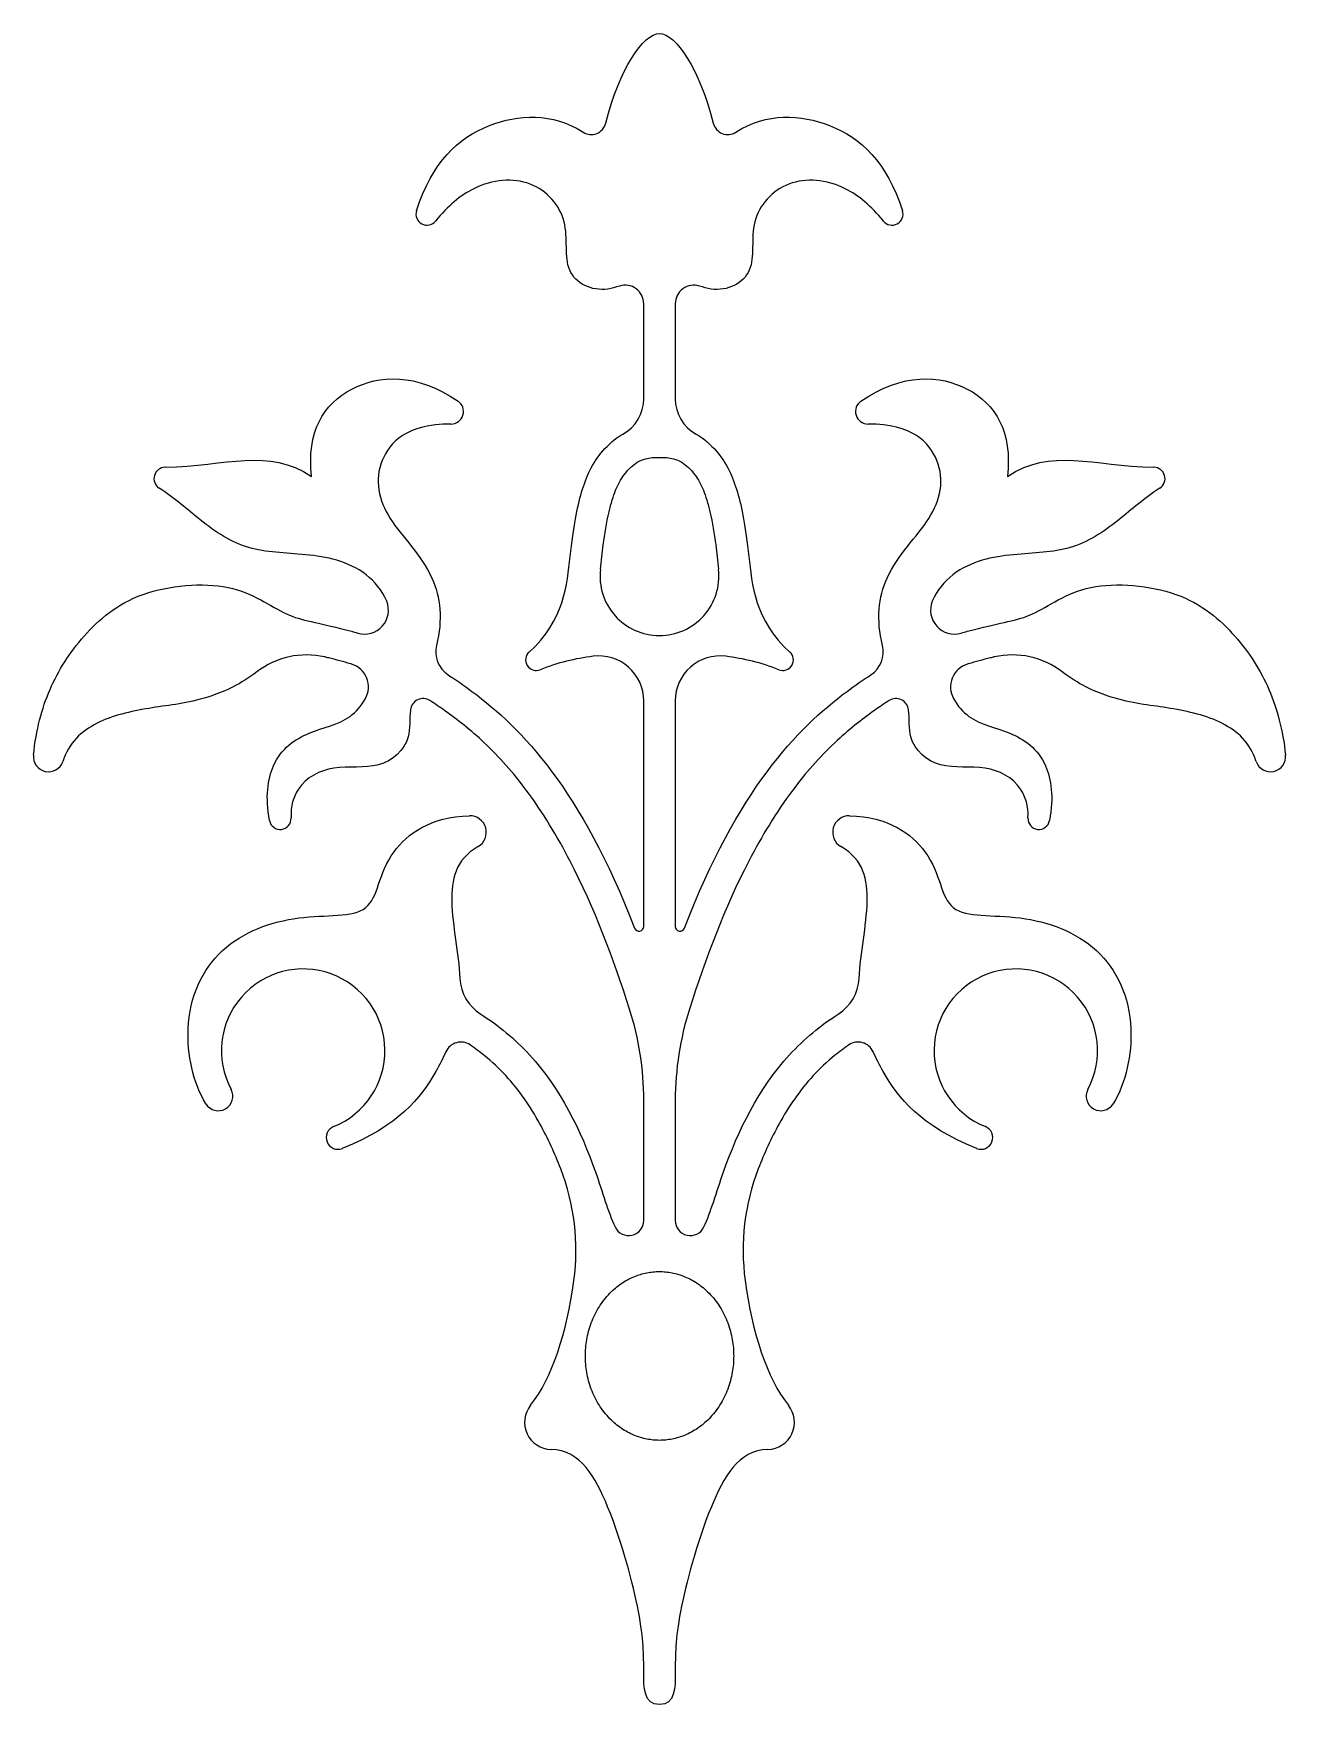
# Model space of a CAD drawing. Extents: x -103 to 101, y -110 to 99.
# Drawn here: x 86.58 to 101.07, y 79.24 to 98.58 of the extents above; entities that cross this region are included whole.
import ezdxf

# ---------------------------------------------------------------- set-up
doc = ezdxf.new("R2010")
doc.units = 0
doc.header["$MEASUREMENT"] = 0
doc.layers.add('LAYER_03', color=5, linetype='CONTINUOUS')

msp = doc.modelspace()

# ---------------------------------------------------------------- linework, layer by layer
at = {"layer": 'LAYER_03'}
for p, q in [((93.644, 94.353), (93.644, 95.45)), ((94.009, 95.45), (94.009, 94.353)), ((93.644, 88.247), (93.644, 90.857)), ((94.009, 90.857), (94.009, 88.247)), ((93.644, 84.844), (93.644, 86.236)), ((94.009, 86.236), (94.009, 84.844))]:
    msp.add_line(p, q, dxfattribs=at)
for centre, radius, start, end in [((93.036, 97.583), 0.174, 237.4076, 346.2046), ((94.617, 97.583), 0.174, 193.7954, 302.5924), ((91.135, 96.488), 0.128, 161.9191, 321.1984), ((96.517, 96.488), 0.128, 218.8016, 18.0809), ((93.428, 95.45), 0.216, 359.9999, 107.1935), ((94.225, 95.45), 0.216, 72.8065, 180.0001), ((91.412, 94.205), 0.146, 270, 55.6479), ((93.174, 94.353), 0.47, 299.0761, 0.0001), ((94.479, 94.353), 0.47, 179.9999, 240.9239), ((96.241, 94.205), 0.146, 124.3521, 270), ((88.106, 93.428), 0.131, 91.2466, 236.9949), ((99.547, 93.428), 0.131, 303.0051, 88.7534), ((93.826, 92.3), 0.688, 173.459, 270), ((93.826, 92.3), 0.688, 270, 6.541), ((90.413, 91.906), 0.276, 253.5902, 21.8781), ((97.24, 91.906), 0.276, 158.1219, 286.4098), ((91.549, 91.422), 0.313, 165.7622, 237.1844), ((96.104, 91.422), 0.313, 302.8156, 14.2378), ((89.741, 90.442), 0.946, 77.137, 127.4439), ((90.182, 91.018), 0.276, 330.7606, 72.9826), ((92.4, 91.331), 0.123, 131.671, 292.2571), ((93.124, 90.857), 0.52, 360, 97.3133), ((94.528, 90.857), 0.52, 82.6867, 180), ((95.253, 91.331), 0.123, 247.7429, 48.329), ((97.471, 91.018), 0.276, 107.0174, 209.2394), ((97.912, 90.442), 0.946, 52.5561, 102.863), ((91.09, 90.736), 0.147, 57.3777, 173.5001), ((96.563, 90.736), 0.147, 6.4999, 122.6223), ((86.754, 90.211), 0.175, 173.9702, 341.5462), ((100.899, 90.211), 0.175, 198.4538, 6.0298), ((91.631, 89.336), 0.191, 300.2313, 91.3664), ((96.022, 89.336), 0.191, 88.6336, 239.7687), ((89.436, 89.495), 0.126, 190.2461, 3.1816), ((98.217, 89.495), 0.126, 176.8184, 349.7539), ((93.589, 88.247), 0.0548, 201.1808, 0), ((94.064, 88.247), 0.0548, 180, 338.8192), ((89.702, 86.809), 0.946, 291.8225, 208.2199), ((92.036, 87.672), 0.521, 182.9172, 237.6415), ((95.617, 87.672), 0.521, 302.3585, 357.0828), ((97.951, 86.809), 0.946, 331.7801, 248.1775), ((90.182, 86.236), 3.462, 360, 17.7135), ((97.471, 86.236), 3.462, 162.2865, 180), ((91.527, 86.72), 0.189, 55.6183, 155.9042), ((96.126, 86.72), 0.189, 24.0958, 124.3817), ((88.72, 86.282), 0.168, 211.2807, 28.22), ((98.933, 86.282), 0.168, 151.78, 328.7193), ((90.105, 85.804), 0.136, 111.8225, 291.8225), ((97.548, 85.804), 0.136, 248.1775, 68.1775), ((90.252, 84.502), 2.607, 352.2617, 21.1556), ((97.401, 84.502), 2.607, 158.8444, 187.7383), ((93.47, 84.844), 0.174, 204.9393, 0), ((94.183, 84.844), 0.174, 180, 335.0607), ((92.581, 82.511), 0.316, 141.4774, 268.3365), ((95.072, 82.511), 0.316, 271.6635, 38.5226)]:
    msp.add_arc(centre, radius, start, end, dxfattribs=at)
for points, degree in [([(93.205, 97.542), (93.355, 98.154), (93.642, 98.579), (93.826, 98.579)], 3), ([(93.826, 98.579), (94.011, 98.579), (94.298, 98.154), (94.448, 97.542)], 3), ([(88.103, 93.559), (88.819, 93.575), (89.295, 93.788), (89.799, 93.454)], 3), ([(97.854, 93.454), (98.357, 93.788), (98.834, 93.575), (99.549, 93.559)], 3), ([(93.818, 93.673), (93.82, 93.673), (93.823, 93.673), (93.83, 93.673), (93.832, 93.673), (93.835, 93.673)], 5), ([(93.058, 91.372), (92.856, 91.346), (92.647, 91.299), (92.446, 91.217)], 3), ([(95.207, 91.217), (95.006, 91.299), (94.797, 91.346), (94.595, 91.372)], 3), ([(92.334, 82.708), (92.586, 83.024), (92.752, 83.543), (92.835, 84.151)], 3), ([(94.818, 84.151), (94.9, 83.543), (95.067, 83.024), (95.319, 82.708)], 3)]:
    msp.add_open_spline(points, degree=degree, dxfattribs=at)
for points, knots in [([(91.014, 96.528), (91.199, 97.096), (91.757, 97.617), (92.584, 97.666), (92.942, 97.437)], [948.462512, 948.462512, 948.462512, 948.462512, 949.254861, 949.974475, 949.974475, 949.974475, 949.974475]), ([(94.711, 97.437), (95.069, 97.666), (95.896, 97.617), (96.454, 97.096), (96.639, 96.528)], [951.897404, 951.897404, 951.897404, 951.897404, 952.617018, 953.409367, 953.409367, 953.409367, 953.409367]), ([(93.364, 95.656), (93.318, 95.642), (93.083, 95.572), (92.669, 95.778), (92.823, 96.423), (92.372, 96.931), (91.721, 96.875), (91.374, 96.581), (91.235, 96.408)], [946.385905, 946.385905, 946.385905, 946.385905, 946.47617, 946.855365, 947.234559, 947.613753, 947.992947, 948.267269, 948.267269, 948.267269, 948.267269]), ([(96.418, 96.408), (96.278, 96.581), (95.932, 96.875), (95.281, 96.931), (94.829, 96.423), (94.984, 95.778), (94.57, 95.572), (94.334, 95.642), (94.289, 95.656)], [953.60461, 953.60461, 953.60461, 953.60461, 953.878932, 954.258126, 954.63732, 955.016515, 955.395709, 955.485975, 955.485975, 955.485975, 955.485975]), ([(89.799, 93.454), (89.742, 93.967), (90.109, 94.592), (91.01, 94.657), (91.495, 94.326)], [936.235287, 936.235287, 936.235287, 936.235287, 937.03833, 937.783249, 937.783249, 937.783249, 937.783249]), ([(96.158, 94.326), (96.643, 94.657), (97.544, 94.592), (97.911, 93.967), (97.854, 93.454)], [964.08863, 964.08863, 964.08863, 964.08863, 964.83355, 965.636592, 965.636592, 965.636592, 965.636592]), ([(91.412, 94.059), (90.899, 94.059), (90.481, 93.614), (90.621, 92.956), (91.253, 92.383), (91.32, 91.794), (91.245, 91.499)], [937.986934, 937.986934, 937.986934, 937.986934, 938.509983, 939.086602, 939.663222, 940.129059, 940.129059, 940.129059, 940.129059]), ([(96.408, 91.499), (96.333, 91.794), (96.4, 92.383), (97.032, 92.956), (97.172, 93.614), (96.754, 94.059), (96.241, 94.059)], [961.74282, 961.74282, 961.74282, 961.74282, 962.208658, 962.785277, 963.361896, 963.884945, 963.884945, 963.884945, 963.884945]), ([(92.318, 91.422), (92.724, 91.784), (92.794, 92.681), (92.912, 93.303), (93.076, 93.671), (93.306, 93.889), (93.402, 93.943)], [943.64592, 943.64592, 943.64592, 943.64592, 944.08755, 944.574303, 945.061055, 945.290133, 945.290133, 945.290133, 945.290133]), ([(94.251, 93.943), (94.347, 93.889), (94.577, 93.671), (94.741, 93.303), (94.859, 92.681), (94.929, 91.784), (95.335, 91.422)], [956.581747, 956.581747, 956.581747, 956.581747, 956.810824, 957.297577, 957.784329, 958.225959, 958.225959, 958.225959, 958.225959]), ([(93.143, 92.379), (93.154, 92.477), (93.178, 92.698), (93.22, 92.965), (93.276, 93.175), (93.315, 93.29), (93.36, 93.389), (93.418, 93.477), (93.486, 93.556), (93.568, 93.623), (93.68, 93.669), (93.767, 93.674), (93.818, 93.673)], [22.3157759, 22.3157759, 22.3157759, 22.3157759, 22.4694336, 22.6825953, 22.7610655, 22.827204, 22.8839056, 22.93967, 23.0005907, 23.0554082, 23.1132916, 23.1971829, 23.1971829, 23.1971829, 23.1971829]), ([(93.835, 93.673), (93.886, 93.674), (93.973, 93.669), (94.085, 93.623), (94.167, 93.556), (94.234, 93.477), (94.293, 93.389), (94.338, 93.29), (94.377, 93.175), (94.432, 92.965), (94.475, 92.698), (94.499, 92.477), (94.51, 92.379)], [24.1971829, 24.1971829, 24.1971829, 24.1971829, 24.2810741, 24.3389576, 24.393775, 24.4546958, 24.5104601, 24.5671617, 24.6333003, 24.7117704, 24.9249322, 25.0785898, 25.0785898, 25.0785898, 25.0785898]), ([(90.669, 92.009), (90.618, 92.135), (90.346, 92.454), (89.712, 92.571), (89.052, 92.573), (88.551, 92.899), (88.211, 93.204), (88.035, 93.319)], [933.247166, 933.247166, 933.247166, 933.247166, 933.451123, 933.876782, 934.302442, 934.728101, 935.066696, 935.066696, 935.066696, 935.066696]), ([(99.618, 93.319), (99.442, 93.204), (99.102, 92.899), (98.6, 92.573), (97.941, 92.571), (97.307, 92.454), (97.035, 92.135), (96.984, 92.009)], [966.805183, 966.805183, 966.805183, 966.805183, 967.143778, 967.569438, 967.995097, 968.420757, 968.624713, 968.624713, 968.624713, 968.624713]), ([(86.581, 90.229), (86.611, 90.522), (86.743, 91.015), (87.126, 91.616), (87.759, 92.161), (88.929, 92.264), (89.523, 91.79), (89.881, 91.767), (90.286, 91.656), (90.335, 91.641)], [928.542677, 928.542677, 928.542677, 928.542677, 929.243169, 929.957909, 930.672648, 931.387387, 932.102126, 932.816866, 932.908502, 932.908502, 932.908502, 932.908502]), ([(97.318, 91.641), (97.367, 91.656), (97.772, 91.767), (98.13, 91.79), (98.724, 92.264), (99.894, 92.161), (100.526, 91.616), (100.91, 91.015), (101.041, 90.522), (101.072, 90.229)], [968.963377, 968.963377, 968.963377, 968.963377, 969.055014, 969.769753, 970.484492, 971.199231, 971.913971, 972.62871, 973.329202, 973.329202, 973.329202, 973.329202]), ([(90.263, 91.282), (90.259, 91.283), (90.172, 91.309), (90.068, 91.337), (89.967, 91.36), (89.952, 91.364)], [1021.8957061, 1021.8957061, 1021.8957061, 1021.8957061, 1021.9021163, 1022.0459613, 1022.0720576, 1022.0720576, 1022.0720576, 1022.0720576]), ([(97.701, 91.364), (97.685, 91.36), (97.585, 91.337), (97.481, 91.309), (97.394, 91.283), (97.39, 91.282)], [975.7227377, 975.7227377, 975.7227377, 975.7227377, 975.748834, 975.8926789, 975.8990891, 975.8990891, 975.8990891, 975.8990891]), ([(89.166, 91.193), (88.978, 91.048), (88.532, 90.846), (87.999, 90.794), (87.357, 90.666), (87.021, 90.42), (86.928, 90.181), (86.92, 90.156)], [1022.526987, 1022.526987, 1022.526987, 1022.526987, 1022.814913, 1023.25543, 1023.695946, 1024.136462, 1024.185911, 1024.185911, 1024.185911, 1024.185911]), ([(91.379, 91.158), (91.468, 91.101), (92.127, 90.645), (92.916, 89.834), (93.538, 88.227)], [940.3431335, 940.3431335, 940.3431335, 940.3431335, 940.4534457, 941.1296601, 941.1296601, 941.1296601, 941.1296601]), ([(94.115, 88.227), (94.737, 89.834), (95.526, 90.645), (96.184, 91.101), (96.274, 91.158)], [960.742219, 960.742219, 960.742219, 960.742219, 961.4184334, 961.5287456, 961.5287456, 961.5287456, 961.5287456]), ([(100.733, 90.156), (100.725, 90.181), (100.632, 90.42), (100.296, 90.666), (99.654, 90.794), (99.121, 90.846), (98.675, 91.048), (98.487, 91.193)], [973.608885, 973.608885, 973.608885, 973.608885, 973.658333, 974.098849, 974.539365, 974.979882, 975.267808, 975.267808, 975.267808, 975.267808]), ([(89.312, 89.473), (89.263, 89.742), (89.326, 90.225), (89.766, 90.521), (90.196, 90.594), (90.374, 90.796), (90.423, 90.883)], [1020.405943, 1020.405943, 1020.405943, 1020.405943, 1020.689703, 1021.062705, 1021.435707, 1021.625853, 1021.625853, 1021.625853, 1021.625853]), ([(97.23, 90.883), (97.278, 90.796), (97.457, 90.594), (97.886, 90.521), (98.327, 90.225), (98.39, 89.742), (98.341, 89.473)], [976.168942, 976.168942, 976.168942, 976.168942, 976.359089, 976.73209, 977.105092, 977.388852, 977.388852, 977.388852, 977.388852]), ([(90.944, 90.753), (90.932, 90.644), (90.96, 90.359), (90.596, 90.04), (90.042, 90.136), (89.642, 89.918), (89.555, 89.639), (89.562, 89.502)], [1018.864096, 1018.864096, 1018.864096, 1018.864096, 1019.056009, 1019.369829, 1019.683649, 1019.997469, 1020.196972, 1020.196972, 1020.196972, 1020.196972]), ([(93.48, 87.289), (93.292, 87.876), (92.962, 88.759), (92.35, 89.776), (91.908, 90.283), (91.573, 90.572), (91.36, 90.732), (91.226, 90.823), (91.169, 90.86)], [1016.320275, 1016.320275, 1016.320275, 1016.320275, 1017.333954, 1017.862504, 1018.264495, 1018.434656, 1018.589557, 1018.701411, 1018.701411, 1018.701411, 1018.701411]), ([(96.484, 90.86), (96.427, 90.823), (96.292, 90.732), (96.08, 90.572), (95.745, 90.283), (95.302, 89.776), (94.69, 88.759), (94.36, 87.876), (94.173, 87.289)], [979.093384, 979.093384, 979.093384, 979.093384, 979.205238, 979.360139, 979.5303, 979.932291, 980.460842, 981.474521, 981.474521, 981.474521, 981.474521]), ([(98.091, 89.502), (98.098, 89.639), (98.011, 89.918), (97.611, 90.136), (97.057, 90.04), (96.693, 90.359), (96.721, 90.644), (96.709, 90.753)], [977.597823, 977.597823, 977.597823, 977.597823, 977.797327, 978.111147, 978.424966, 978.738786, 978.930699, 978.930699, 978.930699, 978.930699]), ([(88.576, 86.194), (88.425, 86.442), (88.274, 87.185), (88.676, 88.066), (89.662, 88.423), (90.584, 88.31), (90.559, 89.067), (91.175, 89.516), (91.627, 89.527)], [1007.962317, 1007.962317, 1007.962317, 1007.962317, 1008.447451, 1009.064624, 1009.681798, 1010.298971, 1010.916145, 1011.405251, 1011.405251, 1011.405251, 1011.405251]), ([(96.026, 89.527), (96.477, 89.516), (97.094, 89.067), (97.069, 88.31), (97.991, 88.423), (98.977, 88.066), (99.379, 87.185), (99.228, 86.442), (99.077, 86.194)], [986.389544, 986.389544, 986.389544, 986.389544, 986.87865, 987.495824, 988.112998, 988.730171, 989.347345, 989.832478, 989.832478, 989.832478, 989.832478]), ([(91.727, 89.171), (91.459, 89.015), (91.367, 88.517), (91.501, 87.941), (91.516, 87.645)], [1011.680872, 1011.680872, 1011.680872, 1011.680872, 1012.223407, 1012.84973, 1012.84973, 1012.84973, 1012.84973]), ([(96.137, 87.645), (96.152, 87.941), (96.285, 88.517), (96.194, 89.015), (95.926, 89.171)], [984.945065, 984.945065, 984.945065, 984.945065, 985.571389, 986.113924, 986.113924, 986.113924, 986.113924]), ([(91.757, 87.232), (91.96, 87.104), (92.564, 86.607), (93.038, 85.638), (93.231, 84.943), (93.312, 84.77)], [1013.122236, 1013.122236, 1013.122236, 1013.122236, 1013.504694, 1014.312677, 1014.712861, 1014.712861, 1014.712861, 1014.712861]), ([(94.341, 84.77), (94.421, 84.943), (94.615, 85.638), (95.089, 86.607), (95.693, 87.104), (95.896, 87.232)], [983.081934, 983.081934, 983.081934, 983.081934, 983.482118, 984.290101, 984.672559, 984.672559, 984.672559, 984.672559]), ([(92.683, 85.443), (92.614, 85.621), (92.44, 86.003), (92.139, 86.447), (91.836, 86.728), (91.69, 86.837), (91.634, 86.876)], [1002.9860115, 1002.9860115, 1002.9860115, 1002.9860115, 1003.2994296, 1003.6754886, 1003.8617339, 1003.9749478, 1003.9749478, 1003.9749478, 1003.9749478]), ([(96.019, 86.876), (95.962, 86.837), (95.817, 86.728), (95.514, 86.447), (95.213, 86.003), (95.039, 85.621), (94.97, 85.443)], [993.8198475, 993.8198475, 993.8198475, 993.8198475, 993.9330614, 994.1193066, 994.4953657, 994.8087837, 994.8087837, 994.8087837, 994.8087837]), ([(91.354, 86.797), (91.32, 86.722), (91.13, 86.35), (90.807, 85.938), (90.155, 85.677)], [1004.1566203, 1004.1566203, 1004.1566203, 1004.1566203, 1004.318234, 1004.9414437, 1004.9414437, 1004.9414437, 1004.9414437]), ([(97.498, 85.677), (96.846, 85.938), (96.523, 86.35), (96.333, 86.722), (96.299, 86.797)], [992.8533516, 992.8533516, 992.8533516, 992.8533516, 993.4765613, 993.638175, 993.638175, 993.638175, 993.638175]), ([(93.826, 79.244), (93.644, 79.244), (93.644, 79.627), (93.644, 80.181), (93.3, 81.485), (92.916, 82.186), (92.572, 82.196)], [998.897398, 998.897398, 998.897398, 998.897398, 999.447675, 999.997952, 1000.548229, 1000.990889, 1000.990889, 1000.990889, 1000.990889]), ([(95.081, 82.196), (94.737, 82.186), (94.353, 81.485), (94.009, 80.181), (94.009, 79.627), (94.009, 79.244), (93.826, 79.244)], [996.803906, 996.803906, 996.803906, 996.803906, 997.246566, 997.796843, 998.34712, 998.897398, 998.897398, 998.897398, 998.897398])]:
    msp.add_open_spline(points, degree=3, knots=knots, dxfattribs=at)
msp.add_rational_spline([(93.826, 82.301), (94.685, 82.301), (94.685, 83.277), (94.685, 84.254), (93.826, 84.254), (92.968, 84.254), (92.968, 83.277), (92.968, 82.301), (93.826, 82.301)], [1, 0.707106781187, 1, 0.707106781187, 1, 0.707106781187, 1, 0.707106781187, 1], degree=2, knots=[0, 0, 0, 1.570796, 1.570796, 3.141593, 3.141593, 4.712389, 4.712389, 6.283185, 6.283185, 6.283185], dxfattribs=at)

doc.saveas('drawing.dxf')
